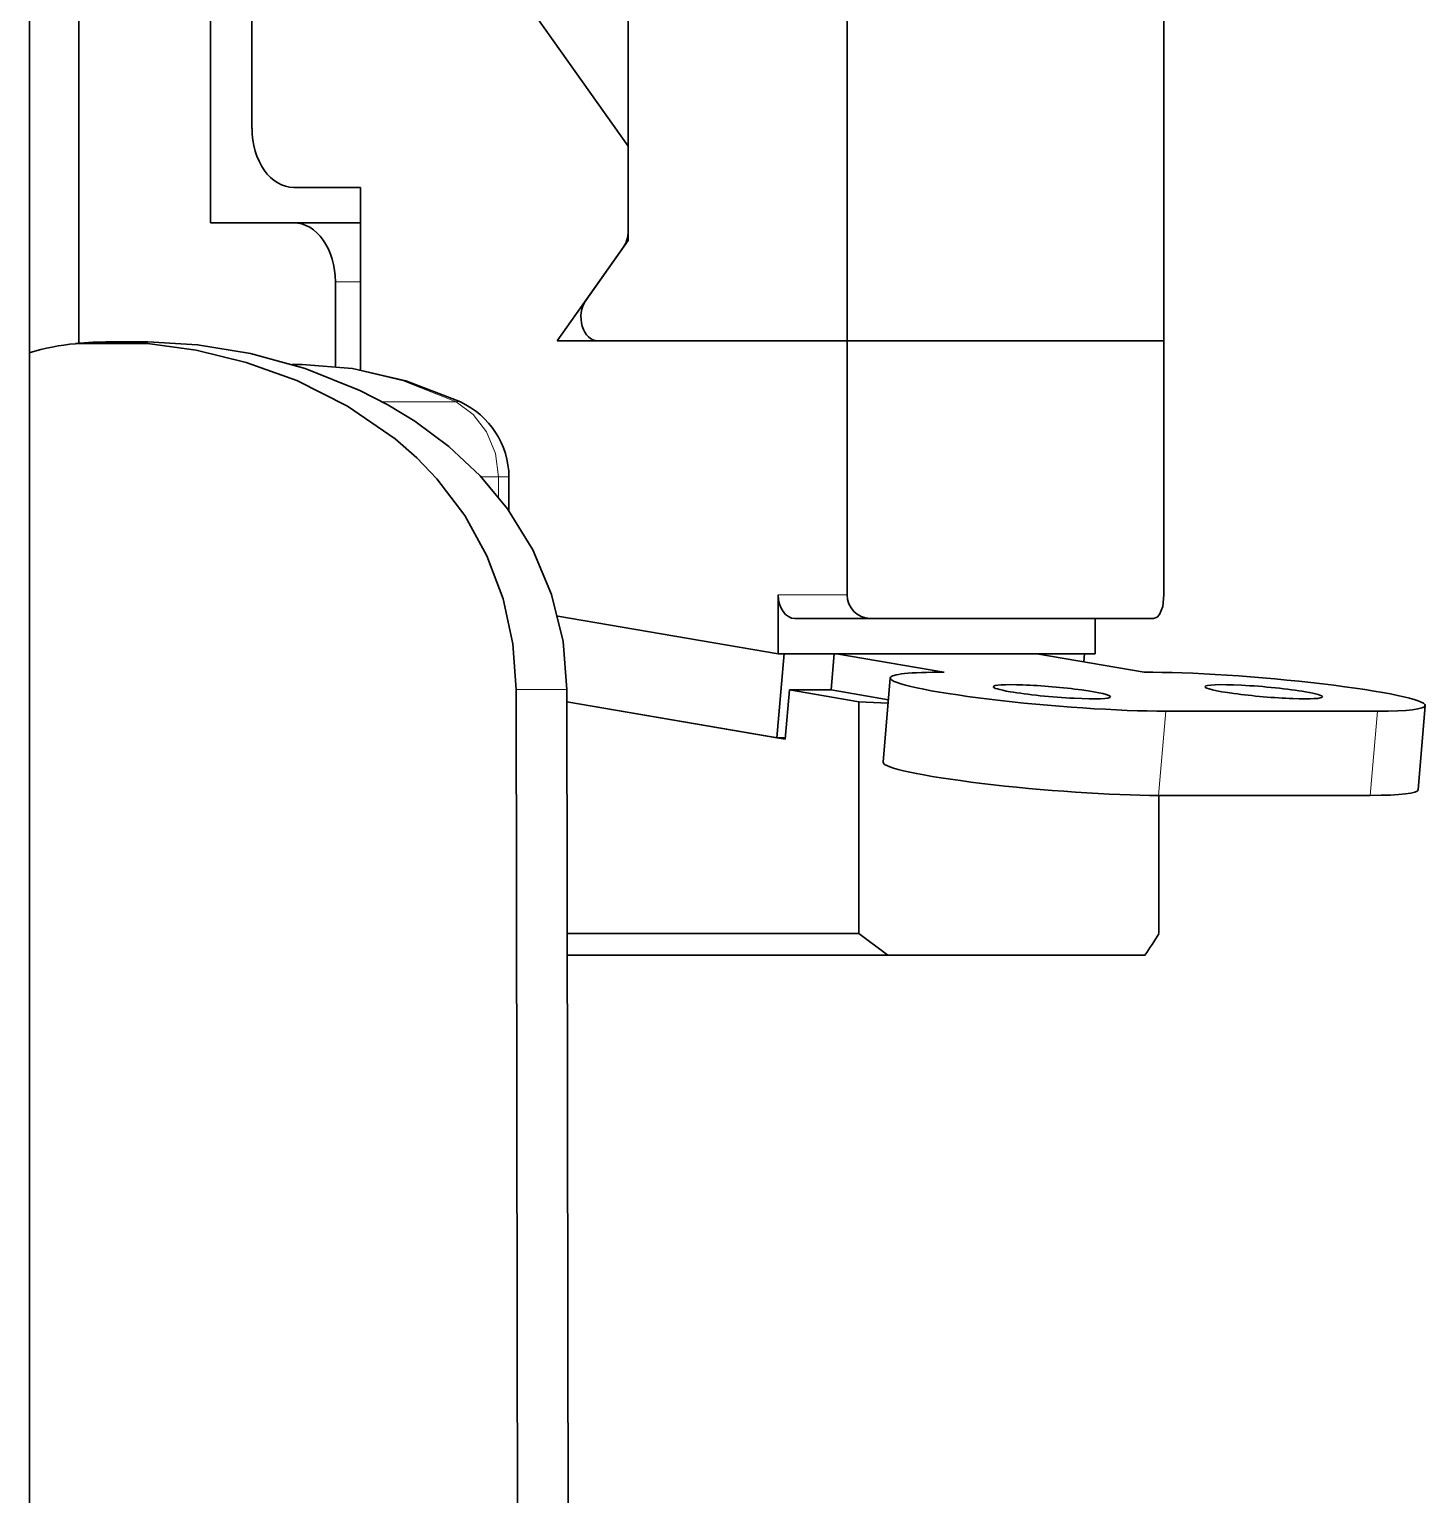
# Model space of a CAD drawing. Extents: x 386 to 1062, y 188 to 634.
# Drawn here: x 594.27 to 606.11, y 217.41 to 229.83 of the extents above; entities that cross this region are included whole.
import ezdxf

# ---------------------------------------------------------------- set-up
doc = ezdxf.new("R2010")
doc.units = 0

msp = doc.modelspace()

# ---------------------------------------------------------------- linework, layer by layer
at = {"color": 7, "lineweight": 35, "ltscale": 0.393549}
msp.add_line((599.348, 243.782), (599.348, 228.04), dxfattribs=at)
at = {"color": 7, "lineweight": 35, "ltscale": 0.414762}
for p, q in [((601.205, 243.782), (601.205, 227.191)), ((603.892, 243.782), (603.892, 227.191))]:
    msp.add_line(p, q, dxfattribs=at)
at = {"color": 7, "lineweight": 35}
msp.add_line((594.271, 238.732), (594.271, 209.732), dxfattribs=at)
at = {"color": 7, "lineweight": 35, "ltscale": 0.1425}
msp.add_line((596.159, 234.691), (596.159, 228.991), dxfattribs=at)
at = {"color": 7, "lineweight": 35, "ltscale": 0.162738}
msp.add_line((594.692, 233.691), (594.692, 227.182), dxfattribs=at)
at = {"color": 7, "lineweight": 35, "ltscale": 0.1375}
msp.add_line((595.806, 233.691), (595.806, 228.191), dxfattribs=at)
at = {"color": 7, "lineweight": 35, "ltscale": 0.061543}
msp.add_line((597.927, 230.85), (599.348, 228.84), dxfattribs=at)
at = {"color": 7, "lineweight": 35, "ltscale": 0.017929}
msp.add_line((599.348, 228.84), (599.348, 228.122), dxfattribs=at)
at = {"color": 7, "lineweight": 35, "ltscale": 0.014142}
for p, q in [((596.513, 228.491), (597.079, 228.491)), ((597.079, 228.191), (596.513, 228.191))]:
    msp.add_line(p, q, dxfattribs=at)
at = {"color": 7, "lineweight": 35, "ltscale": 0.038676}
msp.add_line((597.079, 228.491), (597.079, 226.944), dxfattribs=at)
at = {"color": 7, "lineweight": 35, "ltscale": 0.017679}
msp.add_line((596.513, 228.191), (595.806, 228.191), dxfattribs=at)
at = {"color": 7, "lineweight": 35, "ltscale": 0.015527}
msp.add_line((598.99, 227.533), (599.348, 228.04), dxfattribs=at)
at = {"color": 7, "lineweight": 35, "ltscale": 0.024187}
msp.add_line((598.748, 227.191), (599.307, 227.981), dxfattribs=at)
at = {"color": 7, "lineweight": 35, "ltscale": 0.012738}
msp.add_line((596.867, 227.182), (596.867, 227.691), dxfattribs=at)
at = {"color": 7, "lineweight": 13, "ltscale": 0.005304}
msp.add_line((597.079, 227.691), (596.867, 227.691), dxfattribs=at)
at = {"color": 7, "lineweight": 35, "ltscale": 0.000694439}
msp.add_line((594.691, 227.17), (594.663, 227.167), dxfattribs=at)
at = {"color": 7, "lineweight": 35, "ltscale": 0.01525}
msp.add_line((594.663, 227.167), (595.273, 227.167), dxfattribs=at)
at = {"color": 7, "lineweight": 35, "ltscale": 0.00029068}
msp.add_line((594.692, 227.182), (594.692, 227.17), dxfattribs=at)
at = {"color": 7, "lineweight": 35, "ltscale": 0.007999}
msp.add_line((595.277, 227.182), (594.957, 227.182), dxfattribs=at)
at = {"color": 7, "lineweight": 35, "ltscale": 0.005162}
msp.add_line((596.867, 227.182), (596.867, 226.975), dxfattribs=at)
at = {"color": 7, "lineweight": 35, "ltscale": 0.061417}
msp.add_line((601.205, 227.191), (598.748, 227.191), dxfattribs=at)
at = {"color": 7, "lineweight": 35, "ltscale": 0.052881}
msp.add_line((601.205, 227.191), (599.09, 227.191), dxfattribs=at)
at = {"color": 7, "lineweight": 35, "ltscale": 0.040204}
msp.add_line((601.205, 227.191), (602.813, 227.191), dxfattribs=at)
at = {"color": 7, "lineweight": 35, "ltscale": 0.025674}
for p, q in [((601.205, 227.191), (601.205, 226.164)), ((603.892, 227.191), (603.892, 226.164))]:
    msp.add_line(p, q, dxfattribs=at)
at = {"color": 7, "lineweight": 35, "ltscale": 0.067175}
for p, q in [((601.205, 227.191), (603.892, 227.191)), ((600.621, 224.536), (603.308, 224.536))]:
    msp.add_line(p, q, dxfattribs=at)
at = {"color": 7, "lineweight": 35, "ltscale": 0.026971}
msp.add_line((602.813, 227.191), (603.892, 227.191), dxfattribs=at)
at = {"color": 7, "lineweight": 35, "ltscale": 0.002203}
msp.add_line((596.584, 226.991), (596.496, 226.991), dxfattribs=at)
at = {"color": 7, "lineweight": 13, "ltscale": 0.015613}
msp.add_line((597.266, 226.672), (597.89, 226.672), dxfattribs=at)
at = {"color": 7, "lineweight": 35, "ltscale": 0.028195}
for p, q in [((601.205, 226.164), (601.205, 225.036)), ((603.892, 225.036), (603.892, 226.164))]:
    msp.add_line(p, q, dxfattribs=at)
at = {"color": 7, "lineweight": 13, "ltscale": 0.003722}
msp.add_line((598.101, 226.037), (598.25, 226.037), dxfattribs=at)
at = {"color": 7, "lineweight": 13, "ltscale": 0.004296}
msp.add_line((598.25, 226.037), (598.25, 225.865), dxfattribs=at)
at = {"color": 7, "lineweight": 13, "ltscale": 0.002197}
msp.add_line((598.25, 226.037), (598.338, 226.037), dxfattribs=at)
at = {"color": 7, "lineweight": 35, "ltscale": 0.007207}
msp.add_line((598.338, 226.037), (598.338, 225.749), dxfattribs=at)
at = {"color": 7, "lineweight": 13, "ltscale": 0.014597}
msp.add_line((601.205, 225.036), (600.621, 225.036), dxfattribs=at)
at = {"color": 7, "lineweight": 35, "ltscale": 0.0125}
msp.add_line((600.621, 225.036), (600.621, 224.536), dxfattribs=at)
at = {"color": 7, "lineweight": 35, "ltscale": 0.047391}
msp.add_line((598.753, 224.856), (600.621, 224.536), dxfattribs=at)
at = {"color": 7, "lineweight": 35, "ltscale": 0.015959}
msp.add_line((601.401, 224.836), (600.763, 224.836), dxfattribs=at)
at = {"color": 7, "lineweight": 35, "ltscale": 0.035306}
msp.add_line((602.813, 224.836), (601.401, 224.836), dxfattribs=at)
at = {"color": 7, "lineweight": 35, "ltscale": 0.024799}
msp.add_line((602.813, 224.836), (603.805, 224.836), dxfattribs=at)
at = {"color": 7, "lineweight": 35, "ltscale": 0.0075}
msp.add_line((603.308, 224.836), (603.308, 224.536), dxfattribs=at)
at = {"color": 7, "lineweight": 35, "ltscale": 0.017935}
for p, q in [((600.611, 223.825), (600.672, 224.54)), ((601.51, 223.618), (601.572, 224.333)), ((606.047, 223.383), (606.108, 224.098))]:
    msp.add_line(p, q, dxfattribs=at)
at = {"color": 7, "lineweight": 35, "ltscale": 0.007774}
msp.add_line((601.07, 224.23), (601.096, 224.54), dxfattribs=at)
at = {"color": 7, "lineweight": 35, "ltscale": 0.023105}
for p, q in [((601.116, 224.536), (602.027, 224.38)), ((602.813, 224.536), (603.724, 224.38))]:
    msp.add_line(p, q, dxfattribs=at)
at = {"color": 7, "lineweight": 35, "ltscale": 0.001796}
msp.add_line((603.212, 224.468), (603.218, 224.54), dxfattribs=at)
at = {"color": 7, "lineweight": 35, "ltscale": 0.271008}
msp.add_line((598.398, 224.235), (598.417, 213.395), dxfattribs=at)
at = {"color": 7, "lineweight": 13, "ltscale": 0.010783}
msp.add_line((598.83, 224.235), (598.398, 224.235), dxfattribs=at)
at = {"color": 7, "lineweight": 35, "ltscale": 2.67029e-05}
msp.add_line((598.83, 224.235), (598.83, 224.234), dxfattribs=at)
at = {"color": 7, "lineweight": 35, "ltscale": 0.270982}
msp.add_line((598.846, 213.395), (598.83, 224.234), dxfattribs=at)
at = {"color": 7, "lineweight": 35, "ltscale": 0.010462}
msp.add_line((600.717, 224.23), (600.681, 223.813), dxfattribs=at)
at = {"color": 7, "lineweight": 35, "ltscale": 0.008838}
msp.add_line((600.717, 224.23), (601.07, 224.23), dxfattribs=at)
at = {"color": 7, "lineweight": 35, "ltscale": 0.014889}
msp.add_line((600.717, 224.23), (601.304, 224.129), dxfattribs=at)
at = {"color": 7, "lineweight": 35, "ltscale": 0.01231}
msp.add_line((601.07, 224.23), (601.556, 224.147), dxfattribs=at)
at = {"color": 7, "lineweight": 35, "ltscale": 0.046959}
msp.add_line((600.681, 223.813), (598.83, 224.13), dxfattribs=at)
at = {"color": 7, "lineweight": 35, "ltscale": 0.045179}
msp.add_line((598.83, 224.13), (600.611, 223.825), dxfattribs=at)
at = {"color": 7, "lineweight": 35, "ltscale": 0.006241}
msp.add_line((601.553, 224.118), (601.304, 224.129), dxfattribs=at)
at = {"color": 7, "lineweight": 35, "ltscale": 0.049144}
msp.add_line((601.304, 224.129), (601.304, 222.164), dxfattribs=at)
at = {"color": 7, "lineweight": 13, "ltscale": 0.017935}
for p, q in [((603.846, 223.335), (603.907, 224.05)), ((605.642, 223.335), (605.703, 224.05))]:
    msp.add_line(p, q, dxfattribs=at)
at = {"color": 7, "lineweight": 35, "ltscale": 0.044901}
msp.add_line((605.703, 224.05), (603.907, 224.05), dxfattribs=at)
at = {"color": 7, "lineweight": 35, "ltscale": 0.001781}
msp.add_line((600.611, 223.825), (600.682, 223.825), dxfattribs=at)
at = {"color": 7, "lineweight": 35, "ltscale": 0.044902}
msp.add_line((605.642, 223.335), (603.846, 223.335), dxfattribs=at)
at = {"color": 7, "lineweight": 35, "ltscale": 0.029295}
msp.add_line((603.85, 222.164), (603.85, 223.335), dxfattribs=at)
at = {"color": 7, "lineweight": 35, "ltscale": 0.061783}
msp.add_line((601.304, 222.164), (598.833, 222.164), dxfattribs=at)
at = {"color": 7, "lineweight": 35, "ltscale": 0.007663}
msp.add_line((601.304, 222.164), (601.551, 221.982), dxfattribs=at)
at = {"color": 7, "lineweight": 35, "ltscale": 0.06794}
msp.add_line((601.551, 221.982), (598.833, 221.982), dxfattribs=at)
at = {"color": 7, "lineweight": 35, "ltscale": 0.031569}
msp.add_line((602.813, 221.982), (601.551, 221.982), dxfattribs=at)
at = {"color": 7, "lineweight": 35, "ltscale": 0.022968}
msp.add_line((602.813, 221.982), (603.732, 221.982), dxfattribs=at)
at = {"color": 7, "lineweight": 35}
for points in [[(598.398, 224.235), (598.37, 224.622), (598.288, 225.002), (598.151, 225.366), (597.963, 225.708), (597.726, 226.02), (597.556, 226.197), (597.372, 226.359), (596.97, 226.637), (596.539, 226.853), (596.111, 227.006), (595.685, 227.11), (595.273, 227.167)], [(595.277, 227.182), (595.698, 227.157), (596.146, 227.082), (596.61, 226.955), (597.074, 226.769), (597.31, 226.648), (597.539, 226.508), (597.829, 226.294), (598.093, 226.046), (598.325, 225.767), (598.541, 225.417), (598.7, 225.04), (598.797, 224.642), (598.83, 224.235)], [(597.928, 226.672), (597.464, 226.85), (597.011, 226.956), (596.584, 226.991)], [(603.892, 225.036), (603.882, 224.939), (603.854, 224.87), (603.834, 224.847), (603.805, 224.836)]]:
    msp.add_lwpolyline(points, dxfattribs=at)
at = {"color": 7, "lineweight": 13}
for points in [[(597.89, 226.672), (597.441, 226.85), (596.999, 226.956), (596.584, 226.991)], [(598.25, 226.037), (598.224, 226.236), (598.148, 226.419), (598.035, 226.565), (597.89, 226.672)]]:
    msp.add_lwpolyline(points, dxfattribs=at)
at = {"color": 7, "lineweight": 35}
for centre, radius, start, end in [((594.85, 225.177), 1.998, 95.363, 106.8526), ((594.951, 224.277), 2.904, 89.8705, 95.6826), ((594.952, 223.587), 3.594, 84.8707, 89.9128), ((597.633, 226.031), 0.705, 0.5449, 65.3414), ((601.405, 225.035), 0.199, 179.7106, 268.9395), ((599.587, 224.787), 5.005, 325.9036, 328.3847)]:
    msp.add_arc(centre, radius, start, end, dxfattribs=at)
at = {"color": 7, "lineweight": 13}
msp.add_arc((597.909, 226.626), 0.05, 68.1115, 112.0146, dxfattribs=at)
at = {"color": 7, "lineweight": 35}
for centre, major_axis, ratio, start_param, end_param in [((596.513, 228.991), (0, 0.5), 0.707107, 1.570796, 3.141593), ((596.513, 227.691), (0, -0.5), 0.707107, 1.570796, 3.141593), ((599.207, 228.122), (0, 0.2), 0.707107, 3.926991, 4.712389), ((599.09, 227.391), (0, 0.2), 0.707107, 0.785398, 3.141593), ((600.763, 225.036), (0, -0.2), 0.707107, 4.712389, 6.283185), ((602.942, 224.215), (1.37, -0.117), 0.08496, 3.141593, 5.501423), ((602.942, 224.215), (1.37, -0.117), 0.08496, 2.308899, 3.141593), ((602.942, 224.215), (0.498, -0.043), 0.08496, 6.283163, 9.424756), ((604.738, 224.215), (1.37, -0.117), 0.08496, 6.283102, 8.693946), ((604.738, 224.215), (0.498, -0.043), 0.08496, 0.789034, 3.14157), ((602.942, 224.215), (0.498, -0.043), 0.08496, 3.14157, 3.930626), ((602.942, 224.215), (0.498, -0.043), 0.08496, 3.930626, 6.283163), ((604.738, 224.215), (0.498, -0.043), 0.08496, 3.14157, 6.283163), ((604.738, 224.215), (0.498, -0.043), 0.08496, 6.283163, 7.072219), ((604.738, 224.215), (1.37, -0.117), 0.08496, 5.501423, 6.283102), ((602.88, 223.501), (1.37, -0.117), 0.08496, 3.141593, 5.501423), ((604.677, 223.501), (1.37, -0.117), 0.08496, 5.501423, 6.283102)]:
    msp.add_ellipse(centre, major_axis=major_axis, ratio=ratio, start_param=start_param, end_param=end_param, dxfattribs=at)

doc.saveas('drawing.dxf')
